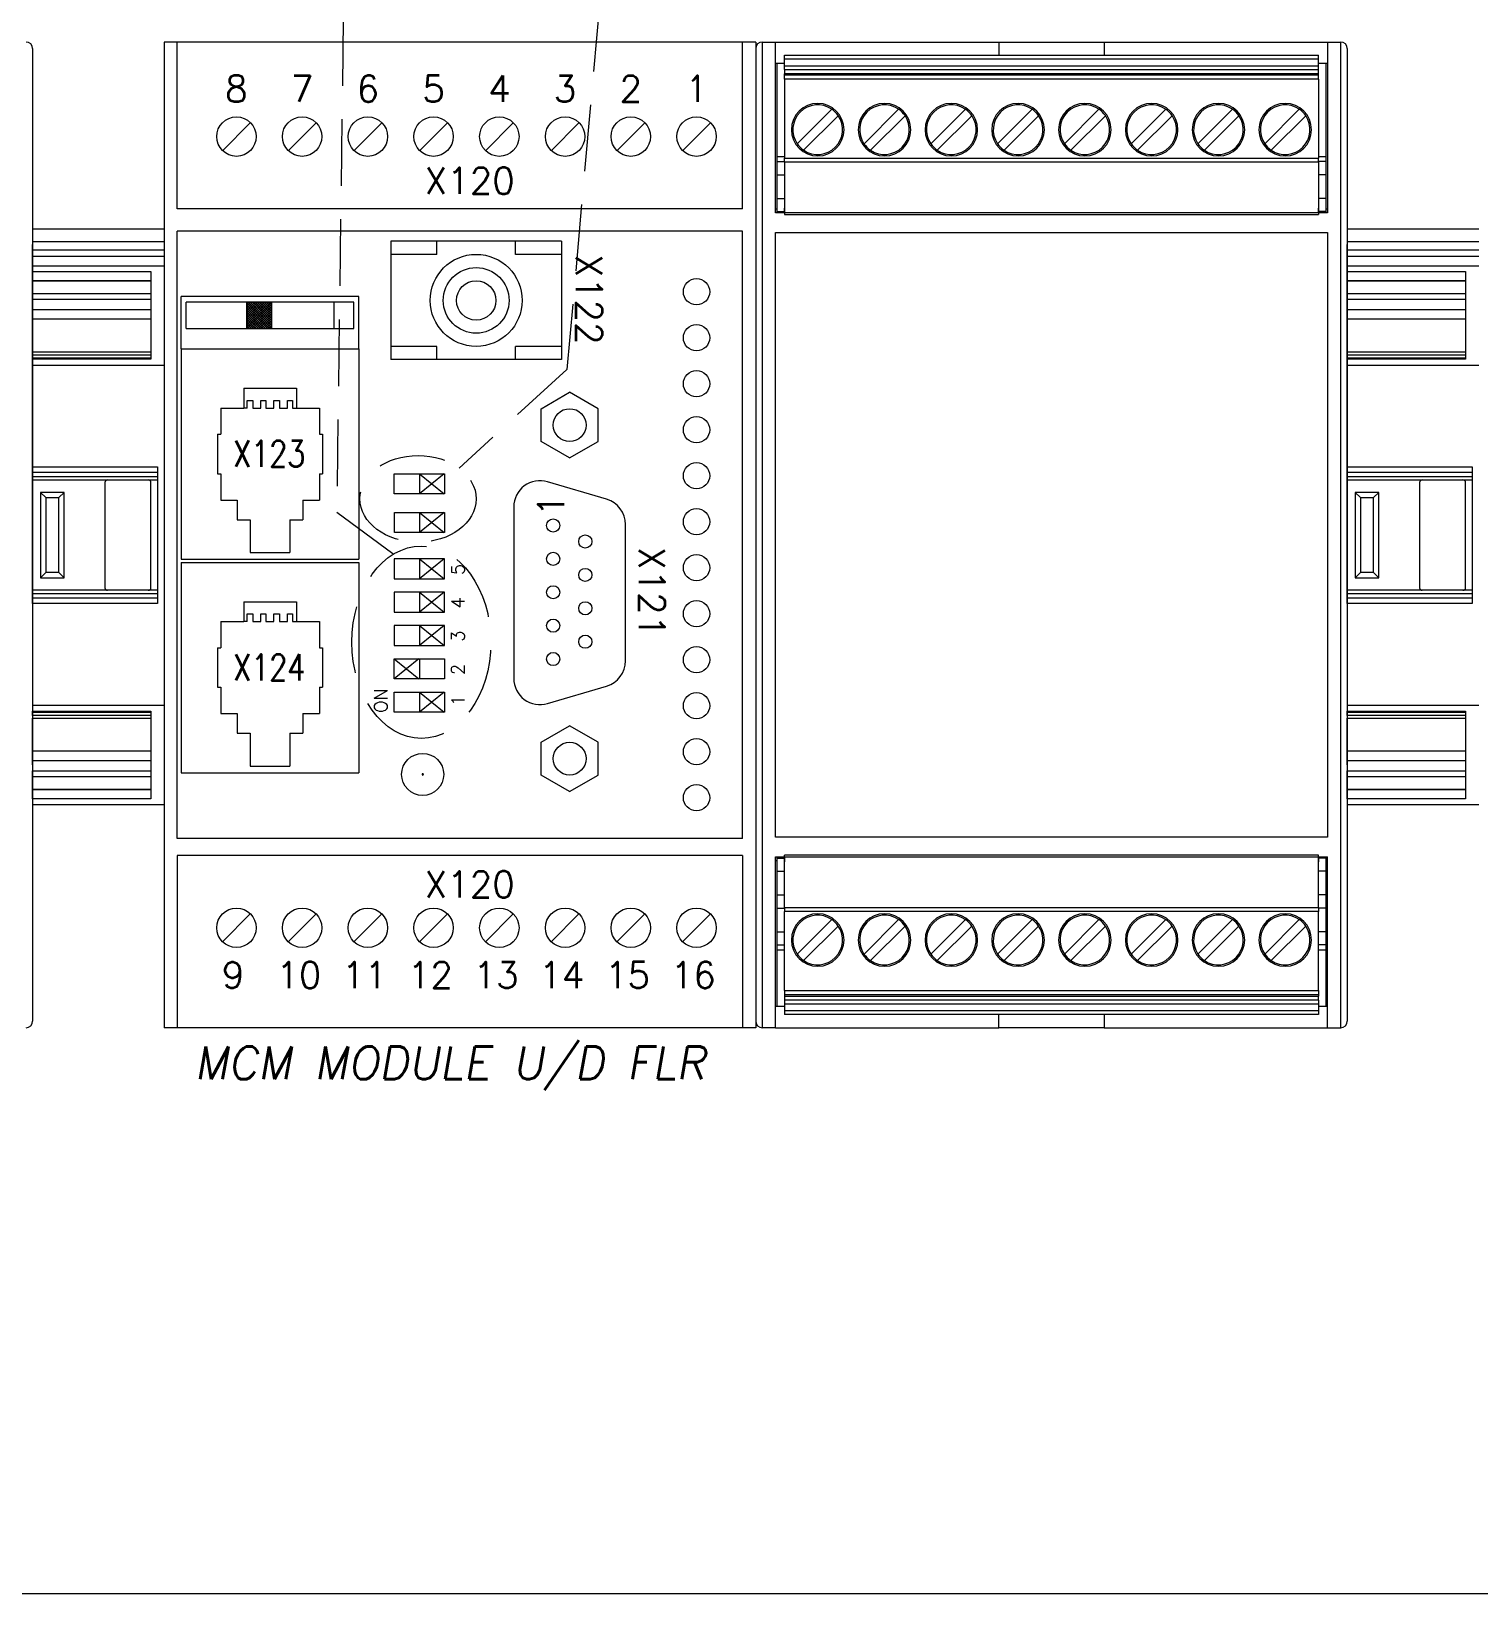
# Model space of a CAD drawing. Extents: x -2993 to 3661, y -4147 to -1441.
# Drawn here: x 2.8 to 112.9, y -3606.2 to -3487.3 of the extents above; entities that cross this region are included whole.
import ezdxf
from ezdxf.enums import TextEntityAlignment as Align

# ---------------------------------------------------------------- set-up
doc = ezdxf.new("R2010")
doc.units = 0
doc.header["$LTSCALE"] = 0.1
doc.header["$MEASUREMENT"] = 0
doc.linetypes.add('DASHED', pattern=[19.05, 12.7, -6.35])
doc.layers.get('0').update_dxf_attribs({"linetype": 'CONTINUOUS'})
doc.layers.add('DIM', color=5, linetype='CONTINUOUS')
doc.styles.get("Standard").update_dxf_attribs({"font": 'simplex.shx'})

msp = doc.modelspace()

# ---------------------------------------------------------------- linework, layer by layer
at = {"linetype": 'DASHED', "lineweight": 13, "ltscale": 4}
for p, q in [((50.07, -3439.76), (43.55, -3513.04)), ((27.04, -3448.27), (26.04, -3523.9)), ((43.55, -3513.04), (35.35, -3520.54))]:
    msp.add_line(p, q, dxfattribs=at)
at = {"lineweight": 13}
for p, q in [((12.91, -3488.12), (12.91, -3563.12)), ((12.91, -3488.12), (12.91, -3563.12)), ((12.91, -3488.12), (12.91, -3563.12)), ((57.91, -3488.12), (12.91, -3488.12)), ((57.91, -3488.12), (12.91, -3488.12)), ((13.91, -3500.82), (13.91, -3488.12)), ((56.91, -3500.82), (56.91, -3488.12)), ((57.91, -3488.12), (57.91, -3563.12)), ((57.91, -3488.12), (57.91, -3563.12)), ((57.91, -3488.12), (57.91, -3563.12)), ((57.91, -3488.12), (57.91, -3563.12)), ((57.91, -3488.12), (57.91, -3563.12)), ((57.91, -3488.12), (57.91, -3563.12)), ((57.91, -3488.62), (57.91, -3562.62)), ((19.47, -3494.26), (17.35, -3496.39)), ((24.47, -3494.26), (22.35, -3496.39)), ((29.47, -3494.26), (27.35, -3496.39)), ((34.47, -3494.26), (32.35, -3496.39)), ((39.47, -3494.26), (37.35, -3496.39)), ((44.47, -3494.26), (42.35, -3496.39)), ((49.47, -3494.26), (47.35, -3496.39)), ((54.47, -3494.26), (52.35, -3496.39)), ((56.91, -3500.82), (13.91, -3500.82)), ((13.91, -3548.72), (13.91, -3502.52)), ((56.91, -3502.52), (13.91, -3502.52)), ((56.91, -3548.72), (56.91, -3502.52)), ((43.15, -3503.28), (30.15, -3503.28)), ((30.15, -3503.28), (30.15, -3512.28)), ((33.65, -3504.28), (33.65, -3503.28)), ((39.65, -3504.28), (39.65, -3503.28)), ((43.15, -3503.28), (43.15, -3512.28)), ((33.65, -3504.28), (30.15, -3504.28)), ((43.15, -3504.28), (39.65, -3504.28)), ((27.72, -3507.48), (14.22, -3507.48)), ((14.22, -3511.47), (14.22, -3507.48)), ((21.07, -3507.91), (19.17, -3509.81)), ((20.9, -3507.91), (19.17, -3509.63)), ((20.72, -3507.91), (19.17, -3509.45)), ((20.54, -3507.91), (19.17, -3509.28)), ((20.37, -3507.91), (19.17, -3509.1)), ((20.19, -3507.91), (19.17, -3508.92)), ((20.01, -3507.91), (19.17, -3508.75)), ((19.84, -3507.91), (19.17, -3508.57)), ((19.66, -3507.91), (19.17, -3508.39)), ((19.48, -3507.91), (19.17, -3508.21)), ((19.31, -3507.91), (19.17, -3508.04)), ((19.17, -3507.96), (21.08, -3509.87)), ((19.17, -3508.14), (20.96, -3509.93)), ((19.17, -3508.32), (20.79, -3509.93)), ((19.17, -3508.49), (20.61, -3509.93)), ((21.08, -3508.08), (19.23, -3509.93)), ((19.29, -3507.91), (21.08, -3509.69)), ((21.08, -3508.25), (19.4, -3509.93)), ((19.47, -3507.91), (21.08, -3509.51)), ((21.08, -3508.43), (19.58, -3509.93)), ((19.65, -3507.91), (21.08, -3509.34)), ((19.82, -3507.91), (21.08, -3509.16)), ((20, -3507.91), (21.08, -3508.98)), ((20.18, -3507.91), (21.08, -3508.81)), ((20.35, -3507.91), (21.08, -3508.63)), ((20.53, -3507.91), (21.08, -3508.45)), ((20.71, -3507.91), (21.08, -3508.28)), ((20.88, -3507.91), (21.08, -3508.1)), ((21.06, -3507.91), (21.08, -3507.92)), ((27.72, -3511.47), (27.72, -3507.48)), ((19.17, -3508.67), (20.43, -3509.93)), ((19.17, -3508.85), (20.26, -3509.93)), ((19.17, -3509.02), (20.08, -3509.93)), ((19.17, -3509.2), (19.9, -3509.93)), ((19.17, -3509.38), (19.73, -3509.93)), ((19.17, -3509.55), (19.55, -3509.93)), ((21.08, -3508.61), (19.76, -3509.93)), ((21.08, -3508.78), (19.93, -3509.93)), ((21.08, -3508.96), (20.11, -3509.93)), ((21.08, -3509.14), (20.29, -3509.93)), ((21.08, -3509.32), (20.46, -3509.93)), ((21.08, -3509.49), (20.64, -3509.93)), ((21.08, -3509.67), (20.82, -3509.93)), ((19.17, -3509.73), (19.37, -3509.93)), ((19.17, -3509.91), (19.2, -3509.93)), ((21.08, -3509.85), (20.99, -3509.93)), ((14.22, -3511.47), (14.22, -3527.47)), ((14.22, -3511.47), (27.72, -3511.47)), ((27.72, -3511.47), (27.72, -3527.47)), ((33.65, -3511.28), (30.15, -3511.28)), ((33.65, -3512.28), (33.65, -3511.28)), ((39.65, -3512.28), (39.65, -3511.28)), ((43.15, -3511.28), (39.65, -3511.28)), ((43.15, -3512.28), (30.15, -3512.28)), ((18.97, -3514.47), (22.97, -3514.47)), ((18.97, -3514.47), (18.97, -3515.97)), ((22.97, -3514.47), (22.97, -3515.97)), ((41.59, -3516.02), (43.76, -3514.77)), ((45.92, -3516.02), (43.76, -3514.77)), ((17.22, -3515.97), (17.22, -3517.97)), ((17.22, -3515.97), (18.97, -3515.97)), ((19.24, -3515.97), (18.97, -3515.97)), ((22.69, -3515.97), (22.97, -3515.97)), ((22.97, -3515.97), (24.72, -3515.97)), ((24.72, -3515.97), (24.72, -3517.97)), ((41.59, -3518.52), (41.59, -3516.02)), ((45.92, -3518.52), (45.92, -3516.02)), ((16.97, -3517.97), (17.22, -3517.97)), ((16.97, -3517.97), (16.97, -3520.97)), ((24.72, -3517.97), (24.97, -3517.97)), ((24.97, -3517.97), (24.97, -3520.97)), ((43.76, -3519.77), (41.59, -3518.52)), ((43.76, -3519.77), (45.92, -3518.52)), ((16.97, -3520.97), (17.22, -3520.97)), ((17.22, -3520.97), (17.22, -3522.97)), ((24.72, -3520.97), (24.97, -3520.97)), ((24.72, -3520.97), (24.72, -3522.97)), ((46.57, -3522.91), (42.07, -3521.58)), ((17.22, -3522.97), (18.47, -3522.97)), ((18.47, -3522.97), (18.47, -3524.47)), ((23.47, -3522.97), (24.72, -3522.97)), ((23.47, -3522.97), (23.47, -3524.47)), ((39.51, -3523.5), (39.51, -3536.54)), ((18.47, -3524.47), (19.47, -3524.47)), ((19.47, -3524.47), (19.47, -3526.97)), ((22.47, -3524.47), (22.47, -3526.97)), ((22.47, -3524.47), (23.47, -3524.47)), ((48.01, -3535.21), (48.01, -3524.83)), ((14.22, -3527.47), (27.72, -3527.47)), ((19.47, -3526.97), (22.47, -3526.97)), ((14.22, -3527.72), (27.72, -3527.72)), ((14.22, -3527.72), (14.22, -3543.72)), ((27.72, -3527.72), (27.72, -3543.72)), ((18.97, -3530.72), (22.97, -3530.72)), ((18.97, -3530.72), (18.97, -3532.22)), ((22.97, -3530.72), (22.97, -3532.22)), ((17.22, -3532.22), (17.22, -3534.22)), ((17.22, -3532.22), (18.97, -3532.22)), ((19.24, -3532.22), (18.97, -3532.22)), ((22.69, -3532.22), (22.97, -3532.22)), ((22.97, -3532.22), (24.72, -3532.22)), ((24.72, -3532.22), (24.72, -3534.22)), ((16.97, -3534.22), (17.22, -3534.22)), ((16.97, -3534.22), (16.97, -3537.22)), ((24.72, -3534.22), (24.97, -3534.22)), ((24.97, -3534.22), (24.97, -3537.22)), ((16.97, -3537.22), (17.22, -3537.22)), ((17.22, -3537.22), (17.22, -3539.22)), ((24.72, -3537.22), (24.72, -3539.22)), ((24.72, -3537.22), (24.97, -3537.22)), ((42.07, -3538.45), (46.57, -3537.13)), ((17.22, -3539.22), (18.47, -3539.22)), ((18.47, -3539.22), (18.47, -3540.72)), ((23.47, -3539.22), (23.47, -3540.72)), ((23.47, -3539.22), (24.72, -3539.22)), ((41.59, -3541.4), (43.76, -3540.15)), ((45.92, -3541.4), (43.76, -3540.15)), ((18.47, -3540.72), (19.47, -3540.72)), ((19.47, -3540.72), (19.47, -3543.22)), ((22.47, -3540.72), (23.47, -3540.72)), ((22.47, -3540.72), (22.47, -3543.22)), ((41.59, -3543.9), (41.59, -3541.4)), ((45.92, -3543.9), (45.92, -3541.4)), ((14.22, -3543.72), (27.72, -3543.72)), ((19.47, -3543.22), (22.47, -3543.22)), ((43.76, -3545.15), (41.59, -3543.9)), ((43.76, -3545.15), (45.92, -3543.9)), ((56.91, -3548.72), (13.91, -3548.72)), ((56.91, -3550.02), (13.91, -3550.02)), ((13.91, -3550.02), (13.91, -3563.12)), ((56.91, -3550.02), (56.91, -3563.12)), ((19.47, -3554.46), (17.35, -3556.59)), ((24.47, -3554.46), (22.35, -3556.59)), ((29.47, -3554.46), (27.35, -3556.59)), ((34.47, -3554.46), (32.35, -3556.59)), ((39.47, -3554.46), (37.35, -3556.59)), ((44.47, -3554.46), (42.35, -3556.59)), ((49.47, -3554.46), (47.35, -3556.59)), ((54.47, -3554.46), (52.35, -3556.59)), ((57.91, -3563.12), (12.91, -3563.12)), ((57.91, -3563.12), (56.91, -3563.12))]:
    msp.add_line(p, q, dxfattribs=at)
at = {"color": 7, "linetype": 'Continuous', "lineweight": 13}
for p, q in [((58.41, -3488.12), (58.41, -3563.12)), ((58.41, -3488.12), (59.41, -3488.12)), ((59.41, -3488.12), (76.41, -3488.12)), ((59.41, -3501.12), (59.41, -3488.12)), ((76.41, -3488.12), (76.41, -3489.12)), ((76.41, -3488.12), (84.41, -3488.12)), ((84.41, -3488.12), (84.41, -3489.12)), ((84.41, -3488.12), (101.41, -3488.12)), ((101.41, -3488.12), (101.41, -3501.12)), ((101.41, -3488.12), (102.41, -3488.12)), ((102.41, -3563.12), (102.41, -3488.12)), ((2.91, -3488.62), (2.91, -3562.62)), ((57.91, -3488.62), (57.91, -3562.62)), ((57.91, -3488.62), (57.91, -3562.62)), ((57.91, -3488.62), (57.91, -3515.12)), ((60.09, -3489.13), (60.09, -3489.12)), ((60.09, -3489.12), (100.73, -3489.12)), ((60.09, -3489.15), (60.09, -3489.13)), ((60.09, -3489.18), (60.09, -3489.15)), ((60.09, -3489.21), (60.09, -3489.18)), ((60.09, -3489.26), (60.09, -3489.21)), ((60.09, -3489.31), (60.09, -3489.26)), ((60.09, -3489.37), (60.09, -3489.31)), ((60.09, -3489.42), (60.09, -3489.37)), ((100.73, -3489.42), (60.09, -3489.42)), ((60.09, -3489.92), (60.09, -3489.42)), ((100.73, -3489.13), (100.73, -3489.12)), ((100.73, -3489.15), (100.73, -3489.13)), ((100.73, -3489.18), (100.73, -3489.15)), ((100.73, -3489.21), (100.73, -3489.18)), ((100.73, -3489.26), (100.73, -3489.21)), ((100.73, -3489.31), (100.73, -3489.26)), ((100.73, -3489.37), (100.73, -3489.31)), ((100.73, -3489.42), (100.73, -3489.37)), ((100.73, -3489.92), (100.73, -3489.42)), ((102.91, -3488.62), (102.91, -3562.62)), ((59.41, -3489.72), (60.09, -3489.72)), ((59.51, -3489.72), (59.51, -3500.82)), ((60.09, -3489.93), (60.09, -3489.92)), ((60.09, -3489.92), (100.73, -3489.92)), ((60.09, -3489.94), (60.09, -3489.93)), ((60.09, -3489.97), (60.09, -3489.94)), ((60.09, -3490.01), (60.09, -3489.97)), ((60.09, -3490.05), (60.09, -3490.01)), ((60.09, -3490.1), (60.09, -3490.05)), ((60.09, -3490.16), (60.09, -3490.1)), ((60.09, -3490.22), (60.09, -3490.16)), ((60.09, -3490.22), (100.73, -3490.22)), ((60.09, -3490.22), (60.09, -3490.53)), ((60.09, -3490.58), (60.09, -3490.53)), ((100.73, -3490.53), (60.09, -3490.53)), ((60.09, -3490.62), (60.09, -3490.58)), ((60.09, -3490.64), (60.09, -3490.62)), ((60.09, -3490.65), (60.09, -3490.64)), ((100.73, -3490.64), (60.09, -3490.64)), ((60.09, -3490.67), (60.09, -3490.65)), ((60.09, -3490.7), (60.09, -3490.67)), ((60.09, -3490.73), (60.09, -3490.7)), ((100.73, -3489.72), (101.41, -3489.72)), ((100.73, -3489.93), (100.73, -3489.92)), ((100.73, -3489.94), (100.73, -3489.93)), ((100.73, -3489.97), (100.73, -3489.94)), ((100.73, -3490.01), (100.73, -3489.97)), ((100.73, -3490.05), (100.73, -3490.01)), ((100.73, -3490.1), (100.73, -3490.05)), ((100.73, -3490.16), (100.73, -3490.1)), ((100.73, -3490.22), (100.73, -3490.16)), ((100.73, -3490.53), (100.73, -3490.22)), ((100.73, -3490.58), (100.73, -3490.53)), ((100.73, -3490.62), (100.73, -3490.58)), ((100.73, -3490.64), (100.73, -3490.62)), ((100.73, -3490.65), (100.73, -3490.64)), ((100.73, -3490.67), (100.73, -3490.65)), ((100.73, -3490.7), (100.73, -3490.67)), ((100.73, -3490.73), (100.73, -3490.7)), ((101.31, -3500.82), (101.31, -3489.72)), ((60.09, -3490.78), (60.09, -3490.73)), ((60.09, -3490.83), (60.09, -3490.78)), ((60.09, -3490.89), (60.09, -3490.83)), ((60.09, -3490.94), (60.09, -3490.89)), ((100.73, -3490.94), (60.09, -3490.94)), ((60.09, -3490.94), (60.09, -3496.96)), ((100.73, -3490.78), (100.73, -3490.73)), ((100.73, -3490.83), (100.73, -3490.78)), ((100.73, -3490.89), (100.73, -3490.83)), ((100.73, -3490.94), (100.73, -3490.89)), ((100.73, -3490.94), (100.73, -3496.96)), ((61.07, -3495.86), (63.7, -3493.23)), ((64.19, -3493.73), (61.56, -3496.36)), ((66.15, -3495.86), (68.78, -3493.23)), ((69.27, -3493.73), (66.64, -3496.36)), ((71.23, -3495.86), (73.86, -3493.23)), ((74.35, -3493.73), (71.72, -3496.36)), ((76.31, -3495.86), (78.94, -3493.23)), ((79.43, -3493.73), (76.8, -3496.36)), ((81.39, -3495.86), (84.02, -3493.23)), ((84.51, -3493.73), (81.88, -3496.36)), ((86.47, -3495.86), (89.1, -3493.23)), ((89.59, -3493.73), (86.96, -3496.36)), ((91.55, -3495.86), (94.18, -3493.23)), ((94.67, -3493.73), (92.04, -3496.36)), ((96.63, -3495.86), (99.26, -3493.23)), ((99.75, -3493.73), (97.12, -3496.36)), ((59.51, -3496.82), (60.09, -3496.82)), ((59.51, -3497.22), (60.09, -3497.22)), ((60.09, -3497.02), (60.09, -3496.96)), ((60.09, -3496.96), (100.73, -3496.96)), ((60.09, -3497.08), (60.09, -3497.02)), ((60.09, -3497.13), (60.09, -3497.08)), ((60.09, -3497.18), (60.09, -3497.13)), ((60.09, -3497.21), (60.09, -3497.18)), ((60.09, -3497.24), (60.09, -3497.21)), ((60.09, -3497.26), (60.09, -3497.24)), ((60.09, -3497.26), (60.09, -3497.26)), ((100.73, -3497.26), (60.09, -3497.26)), ((60.09, -3497.26), (60.09, -3501.24)), ((100.73, -3496.82), (101.31, -3496.82)), ((100.73, -3497.26), (100.73, -3496.96)), ((101.31, -3497.22), (100.73, -3497.22)), ((100.73, -3497.26), (100.73, -3501.24)), ((59.51, -3498.22), (60.09, -3498.22)), ((101.31, -3498.22), (100.73, -3498.22)), ((59.51, -3500.02), (60.09, -3500.02)), ((101.31, -3500.02), (100.73, -3500.02)), ((59.41, -3500.82), (59.51, -3500.82)), ((101.41, -3501.12), (59.41, -3501.12)), ((59.51, -3500.82), (59.51, -3501.12)), ((59.51, -3501.02), (60.09, -3501.02)), ((60.09, -3501.12), (60.09, -3500.75)), ((60.09, -3501.24), (100.73, -3501.24)), ((100.73, -3501.12), (100.73, -3500.75)), ((101.31, -3501.02), (100.73, -3501.02)), ((101.31, -3500.82), (101.41, -3500.82)), ((101.31, -3501.12), (101.31, -3500.82)), ((2.91, -3502.34), (12.91, -3502.34)), ((2.91, -3502.34), (2.91, -3503.32)), ((102.91, -3502.34), (112.91, -3502.34)), ((102.91, -3502.34), (102.91, -3503.32)), ((2.91, -3502.99), (2.91, -3504.19)), ((12.91, -3503.32), (2.91, -3503.32)), ((2.91, -3503.32), (2.91, -3503.94)), ((2.91, -3505.52), (2.91, -3503.52)), ((59.41, -3548.62), (59.41, -3502.62)), ((59.41, -3502.62), (101.41, -3502.62)), ((101.41, -3502.62), (101.41, -3548.62)), ((102.91, -3502.99), (102.91, -3504.19)), ((112.91, -3503.32), (102.91, -3503.32)), ((102.91, -3503.32), (102.91, -3503.94)), ((102.91, -3505.52), (102.91, -3503.52)), ((2.91, -3503.94), (12.91, -3503.94)), ((2.91, -3504.44), (2.91, -3503.94)), ((2.91, -3504.19), (2.91, -3515.29)), ((12.91, -3504.44), (2.91, -3504.44)), ((2.91, -3504.44), (2.91, -3505.14)), ((102.91, -3503.94), (112.91, -3503.94)), ((102.91, -3504.44), (102.91, -3503.94)), ((102.91, -3504.19), (102.91, -3515.29)), ((112.91, -3504.44), (102.91, -3504.44)), ((102.91, -3504.44), (102.91, -3505.14)), ((2.91, -3505.14), (12.91, -3505.14)), ((2.91, -3505.14), (2.91, -3505.58)), ((2.91, -3527.02), (2.91, -3505.52)), ((2.91, -3505.58), (11.91, -3505.58)), ((2.91, -3506.27), (2.91, -3505.58)), ((11.91, -3505.58), (11.91, -3512.26)), ((102.91, -3505.14), (112.91, -3505.14)), ((102.91, -3505.14), (102.91, -3505.58)), ((102.91, -3527.02), (102.91, -3505.52)), ((102.91, -3505.58), (111.91, -3505.58)), ((102.91, -3506.27), (102.91, -3505.58)), ((111.91, -3505.58), (111.91, -3512.26)), ((2.91, -3506.27), (11.91, -3506.27)), ((2.91, -3506.32), (2.91, -3506.27)), ((11.91, -3506.32), (2.91, -3506.32)), ((2.91, -3507.27), (2.91, -3506.32)), ((11.91, -3507.27), (2.91, -3507.27)), ((2.91, -3507.71), (2.91, -3507.27)), ((102.91, -3506.27), (111.91, -3506.27)), ((102.91, -3506.32), (102.91, -3506.27)), ((111.91, -3506.32), (102.91, -3506.32)), ((102.91, -3507.27), (102.91, -3506.32)), ((111.91, -3507.27), (102.91, -3507.27)), ((102.91, -3507.71), (102.91, -3507.27)), ((11.91, -3507.71), (2.91, -3507.71)), ((2.91, -3507.71), (2.91, -3508.48)), ((2.91, -3508.48), (11.91, -3508.48)), ((2.91, -3509.19), (2.91, -3508.48)), ((111.91, -3507.71), (102.91, -3507.71)), ((102.91, -3507.71), (102.91, -3508.48)), ((102.91, -3508.48), (111.91, -3508.48)), ((102.91, -3509.19), (102.91, -3508.48)), ((2.91, -3509.19), (11.91, -3509.19)), ((2.91, -3511.73), (2.91, -3509.19)), ((102.91, -3509.19), (111.91, -3509.19)), ((102.91, -3511.73), (102.91, -3509.19)), ((11.91, -3511.73), (2.91, -3511.73)), ((2.91, -3511.73), (2.91, -3511.93)), ((2.91, -3511.93), (11.91, -3511.93)), ((2.91, -3512.17), (2.91, -3511.93)), ((111.91, -3511.73), (102.91, -3511.73)), ((102.91, -3511.73), (102.91, -3511.93)), ((102.91, -3511.93), (111.91, -3511.93)), ((102.91, -3512.17), (102.91, -3511.93)), ((11.91, -3512.17), (2.91, -3512.17)), ((2.91, -3512.26), (2.91, -3512.17)), ((11.91, -3512.26), (2.91, -3512.26)), ((2.91, -3512.26), (2.91, -3512.7)), ((2.91, -3512.7), (12.91, -3512.7)), ((2.91, -3512.7), (2.91, -3520.44)), ((111.91, -3512.17), (102.91, -3512.17)), ((102.91, -3512.26), (102.91, -3512.17)), ((111.91, -3512.26), (102.91, -3512.26)), ((102.91, -3512.26), (102.91, -3512.7)), ((102.91, -3512.7), (112.91, -3512.7)), ((102.91, -3512.7), (102.91, -3520.44)), ((2.91, -3515.29), (2.91, -3516.79)), ((102.91, -3515.29), (102.91, -3516.79)), ((2.91, -3516.79), (2.91, -3518.29)), ((102.91, -3516.79), (102.91, -3518.29)), ((2.91, -3518.29), (2.91, -3519.19)), ((2.91, -3519.19), (2.91, -3520.11)), ((102.91, -3518.29), (102.91, -3519.19)), ((102.91, -3519.19), (102.91, -3520.11)), ((2.91, -3520.11), (2.91, -3520.66)), ((102.91, -3520.11), (102.91, -3520.66)), ((2.91, -3520.44), (12.41, -3520.44)), ((2.91, -3520.84), (2.91, -3520.44)), ((2.91, -3520.66), (2.91, -3520.67)), ((2.91, -3520.67), (2.91, -3522.19)), ((2.91, -3520.84), (12.41, -3520.84)), ((2.91, -3521.21), (2.91, -3520.84)), ((12.41, -3521.21), (2.91, -3521.21)), ((2.91, -3521.44), (2.91, -3521.21)), ((2.91, -3521.44), (12.41, -3521.44)), ((2.91, -3529.84), (2.91, -3521.44)), ((12.41, -3520.44), (12.41, -3530.84)), ((12.41, -3520.44), (12.41, -3530.84)), ((102.91, -3520.44), (112.41, -3520.44)), ((102.91, -3520.84), (102.91, -3520.44)), ((102.91, -3520.66), (102.91, -3520.67)), ((102.91, -3520.67), (102.91, -3522.19)), ((102.91, -3520.84), (112.41, -3520.84)), ((102.91, -3521.21), (102.91, -3520.84)), ((112.41, -3521.21), (102.91, -3521.21)), ((102.91, -3521.44), (102.91, -3521.21)), ((102.91, -3521.44), (112.41, -3521.44)), ((102.91, -3529.84), (102.91, -3521.44)), ((112.41, -3520.44), (112.41, -3530.84)), ((112.41, -3520.44), (112.41, -3530.84)), ((2.91, -3522.19), (2.91, -3522.79)), ((2.91, -3522.79), (2.91, -3523.99)), ((3.51, -3522.39), (3.91, -3522.79)), ((3.51, -3522.39), (3.51, -3528.89)), ((5.31, -3522.39), (3.51, -3522.39)), ((3.91, -3522.79), (3.91, -3528.49)), ((3.91, -3522.79), (4.91, -3522.79)), ((4.91, -3522.79), (5.31, -3522.39)), ((4.91, -3528.49), (4.91, -3522.79)), ((5.31, -3528.89), (5.31, -3522.39)), ((8.41, -3521.64), (8.41, -3529.64)), ((11.91, -3529.64), (11.91, -3521.64)), ((102.91, -3522.19), (102.91, -3522.79)), ((102.91, -3522.79), (102.91, -3523.99)), ((103.51, -3522.39), (103.91, -3522.79)), ((103.51, -3522.39), (103.51, -3528.89)), ((105.31, -3522.39), (103.51, -3522.39)), ((103.91, -3522.79), (103.91, -3528.49)), ((103.91, -3522.79), (104.91, -3522.79)), ((104.91, -3522.79), (105.31, -3522.39)), ((104.91, -3528.49), (104.91, -3522.79)), ((105.31, -3528.89), (105.31, -3522.39)), ((108.41, -3521.64), (108.41, -3529.64)), ((111.91, -3529.64), (111.91, -3521.64)), ((2.91, -3524.14), (2.91, -3523.99)), ((102.91, -3524.14), (102.91, -3523.99)), ((2.91, -3524.14), (2.91, -3526.44)), ((102.91, -3524.14), (102.91, -3526.44)), ((2.91, -3526.67), (2.91, -3526.44)), ((2.91, -3526.67), (2.91, -3527.59)), ((102.91, -3526.67), (102.91, -3526.44)), ((102.91, -3526.67), (102.91, -3527.59)), ((2.91, -3527.59), (2.91, -3528.49)), ((2.91, -3528.49), (2.91, -3529.99)), ((3.91, -3528.49), (3.51, -3528.89)), ((4.91, -3528.49), (3.91, -3528.49)), ((5.31, -3528.89), (4.91, -3528.49)), ((102.91, -3527.59), (102.91, -3528.49)), ((102.91, -3528.49), (102.91, -3529.99)), ((103.91, -3528.49), (103.51, -3528.89)), ((104.91, -3528.49), (103.91, -3528.49)), ((105.31, -3528.89), (104.91, -3528.49)), ((12.41, -3529.84), (2.91, -3529.84)), ((2.91, -3530.08), (2.91, -3529.84)), ((3.51, -3528.89), (5.31, -3528.89)), ((112.41, -3529.84), (102.91, -3529.84)), ((102.91, -3530.08), (102.91, -3529.84)), ((103.51, -3528.89), (105.31, -3528.89)), ((2.91, -3530.08), (12.41, -3530.08)), ((2.91, -3530.44), (2.91, -3530.08)), ((12.41, -3530.44), (2.91, -3530.44)), ((2.91, -3530.84), (2.91, -3530.44)), ((12.41, -3530.84), (2.91, -3530.84)), ((2.91, -3530.84), (2.91, -3538.59)), ((102.91, -3530.08), (112.41, -3530.08)), ((102.91, -3530.44), (102.91, -3530.08)), ((112.41, -3530.44), (102.91, -3530.44)), ((102.91, -3530.84), (102.91, -3530.44)), ((112.41, -3530.84), (102.91, -3530.84)), ((102.91, -3530.84), (102.91, -3538.59)), ((57.91, -3536.12), (57.91, -3552.81)), ((2.91, -3538.59), (12.91, -3538.59)), ((2.91, -3538.59), (2.91, -3539.03)), ((2.91, -3539.03), (11.91, -3539.03)), ((2.91, -3539.12), (2.91, -3539.03)), ((2.91, -3539.12), (11.91, -3539.12)), ((2.91, -3539.36), (2.91, -3539.12)), ((11.91, -3539.36), (2.91, -3539.36)), ((2.91, -3539.36), (2.91, -3539.56)), ((11.91, -3539.03), (11.91, -3545.71)), ((102.91, -3538.59), (112.91, -3538.59)), ((102.91, -3538.59), (102.91, -3539.03)), ((102.91, -3539.03), (111.91, -3539.03)), ((102.91, -3539.12), (102.91, -3539.03)), ((102.91, -3539.12), (111.91, -3539.12)), ((102.91, -3539.36), (102.91, -3539.12)), ((111.91, -3539.36), (102.91, -3539.36)), ((102.91, -3539.36), (102.91, -3539.56)), ((111.91, -3539.03), (111.91, -3545.71)), ((2.91, -3539.56), (11.91, -3539.56)), ((2.91, -3542.09), (2.91, -3539.56)), ((102.91, -3539.56), (111.91, -3539.56)), ((102.91, -3542.09), (102.91, -3539.56)), ((11.91, -3542.09), (2.91, -3542.09)), ((2.91, -3543.11), (2.91, -3542.09)), ((2.91, -3542.81), (2.91, -3542.09)), ((11.91, -3542.81), (2.91, -3542.81)), ((2.91, -3542.81), (2.91, -3543.58)), ((111.91, -3542.09), (102.91, -3542.09)), ((102.91, -3543.11), (102.91, -3542.09)), ((102.91, -3542.81), (102.91, -3542.09)), ((111.91, -3542.81), (102.91, -3542.81)), ((102.91, -3542.81), (102.91, -3543.58)), ((2.91, -3543.58), (11.91, -3543.58)), ((2.91, -3544.01), (2.91, -3543.58)), ((2.91, -3544.01), (11.91, -3544.01)), ((2.91, -3544.97), (2.91, -3544.01)), ((102.91, -3543.58), (111.91, -3543.58)), ((102.91, -3544.01), (102.91, -3543.58)), ((102.91, -3544.01), (111.91, -3544.01)), ((102.91, -3544.97), (102.91, -3544.01)), ((2.91, -3544.97), (11.91, -3544.97)), ((2.91, -3545.01), (2.91, -3544.97)), ((11.91, -3545.01), (2.91, -3545.01)), ((2.91, -3545.71), (2.91, -3545.01)), ((102.91, -3544.97), (111.91, -3544.97)), ((102.91, -3545.01), (102.91, -3544.97)), ((111.91, -3545.01), (102.91, -3545.01)), ((102.91, -3545.71), (102.91, -3545.01)), ((11.91, -3545.71), (2.91, -3545.71)), ((2.91, -3545.71), (2.91, -3546.14)), ((2.91, -3546.14), (12.91, -3546.14)), ((111.91, -3545.71), (102.91, -3545.71)), ((102.91, -3545.71), (102.91, -3546.14)), ((102.91, -3546.14), (112.91, -3546.14)), ((101.41, -3548.62), (59.41, -3548.62)), ((59.41, -3550.12), (101.41, -3550.12)), ((59.41, -3563.12), (59.41, -3550.12)), ((59.51, -3550.12), (59.51, -3550.42)), ((100.73, -3550), (60.09, -3550)), ((60.09, -3553.98), (60.09, -3550)), ((60.09, -3550.12), (60.09, -3550.5)), ((100.73, -3553.98), (100.73, -3550)), ((100.73, -3550.12), (100.73, -3550.5)), ((101.31, -3550.42), (101.31, -3550.12)), ((101.41, -3563.12), (101.41, -3550.12)), ((59.51, -3550.42), (59.41, -3550.42)), ((59.51, -3550.22), (60.09, -3550.22)), ((59.51, -3550.42), (59.51, -3561.52)), ((59.51, -3551.22), (60.09, -3551.22)), ((101.31, -3550.22), (100.73, -3550.22)), ((101.31, -3551.22), (100.73, -3551.22)), ((101.41, -3550.42), (101.31, -3550.42)), ((101.31, -3561.52), (101.31, -3550.42)), ((59.51, -3553.02), (60.09, -3553.02)), ((101.31, -3553.02), (100.73, -3553.02)), ((59.51, -3554.02), (60.09, -3554.02)), ((60.09, -3553.98), (100.73, -3553.98)), ((60.09, -3553.98), (60.09, -3554.28)), ((100.73, -3554.28), (60.09, -3554.28)), ((60.09, -3560.3), (60.09, -3554.28)), ((61.07, -3557.52), (63.7, -3554.89)), ((66.15, -3557.52), (68.78, -3554.89)), ((71.23, -3557.52), (73.86, -3554.89)), ((76.31, -3557.52), (78.94, -3554.89)), ((81.39, -3557.52), (84.02, -3554.89)), ((86.47, -3557.52), (89.1, -3554.89)), ((91.55, -3557.52), (94.18, -3554.89)), ((96.63, -3557.52), (99.26, -3554.89)), ((100.73, -3553.98), (100.73, -3553.99)), ((100.73, -3553.99), (100.73, -3554.01)), ((100.73, -3554.01), (100.73, -3554.04)), ((101.31, -3554.02), (100.73, -3554.02)), ((100.73, -3554.04), (100.73, -3554.07)), ((100.73, -3554.07), (100.73, -3554.12)), ((100.73, -3554.12), (100.73, -3554.17)), ((100.73, -3554.17), (100.73, -3554.23)), ((100.73, -3554.23), (100.73, -3554.28)), ((100.73, -3560.3), (100.73, -3554.28)), ((59.51, -3555.82), (60.09, -3555.82)), ((64.19, -3555.39), (61.56, -3558.02)), ((69.27, -3555.39), (66.64, -3558.02)), ((74.35, -3555.39), (71.72, -3558.02)), ((79.43, -3555.39), (76.8, -3558.02)), ((84.51, -3555.39), (81.88, -3558.02)), ((89.59, -3555.39), (86.96, -3558.02)), ((94.67, -3555.39), (92.04, -3558.02)), ((99.75, -3555.39), (97.12, -3558.02)), ((101.31, -3555.82), (100.73, -3555.82)), ((59.51, -3556.82), (60.09, -3556.82)), ((60.09, -3557.22), (59.51, -3557.22)), ((101.31, -3556.82), (100.73, -3556.82)), ((101.31, -3557.22), (100.73, -3557.22)), ((57.91, -3557.48), (57.91, -3562.62)), ((60.09, -3560.3), (60.09, -3560.36)), ((60.09, -3560.3), (100.73, -3560.3)), ((60.09, -3560.36), (60.09, -3560.42)), ((60.09, -3560.42), (60.09, -3560.47)), ((60.09, -3560.47), (60.09, -3560.52)), ((60.09, -3560.52), (60.09, -3560.55)), ((60.09, -3560.55), (60.09, -3560.58)), ((60.09, -3560.58), (60.09, -3560.6)), ((60.09, -3560.6), (60.09, -3560.6)), ((60.09, -3560.6), (60.09, -3560.62)), ((60.09, -3560.6), (100.73, -3560.6)), ((60.09, -3560.62), (60.09, -3560.67)), ((60.09, -3560.67), (60.09, -3560.72)), ((60.09, -3560.72), (100.73, -3560.72)), ((60.09, -3560.72), (60.09, -3561.03)), ((100.73, -3560.3), (100.73, -3560.36)), ((100.73, -3560.36), (100.73, -3560.42)), ((100.73, -3560.42), (100.73, -3560.47)), ((100.73, -3560.47), (100.73, -3560.52)), ((100.73, -3560.52), (100.73, -3560.55)), ((100.73, -3560.55), (100.73, -3560.58)), ((100.73, -3560.58), (100.73, -3560.6)), ((100.73, -3560.6), (100.73, -3560.6)), ((100.73, -3560.6), (100.73, -3560.62)), ((100.73, -3560.62), (100.73, -3560.67)), ((100.73, -3560.67), (100.73, -3560.72)), ((100.73, -3561.03), (100.73, -3560.72)), ((60.09, -3561.52), (59.41, -3561.52)), ((60.09, -3561.03), (60.09, -3561.09)), ((100.73, -3561.03), (60.09, -3561.03)), ((60.09, -3561.09), (60.09, -3561.14)), ((60.09, -3561.14), (60.09, -3561.2)), ((60.09, -3561.2), (60.09, -3561.24)), ((60.09, -3561.24), (60.09, -3561.28)), ((60.09, -3561.28), (60.09, -3561.31)), ((60.09, -3561.31), (60.09, -3561.32)), ((60.09, -3561.32), (60.09, -3561.33)), ((100.73, -3561.33), (60.09, -3561.33)), ((60.09, -3561.33), (60.09, -3561.82)), ((60.09, -3561.82), (60.09, -3561.88)), ((60.09, -3561.82), (100.73, -3561.82)), ((60.09, -3561.88), (60.09, -3561.94)), ((60.09, -3561.94), (60.09, -3561.99)), ((60.09, -3561.99), (60.09, -3562.04)), ((60.09, -3562.04), (60.09, -3562.07)), ((100.73, -3561.03), (100.73, -3561.09)), ((100.73, -3561.09), (100.73, -3561.14)), ((100.73, -3561.14), (100.73, -3561.2)), ((100.73, -3561.2), (100.73, -3561.24)), ((100.73, -3561.24), (100.73, -3561.28)), ((100.73, -3561.28), (100.73, -3561.31)), ((100.73, -3561.31), (100.73, -3561.32)), ((100.73, -3561.32), (100.73, -3561.33)), ((100.73, -3561.33), (100.73, -3561.82)), ((101.41, -3561.52), (100.73, -3561.52)), ((100.73, -3561.82), (100.73, -3561.88)), ((100.73, -3561.88), (100.73, -3561.94)), ((100.73, -3561.94), (100.73, -3561.99)), ((100.73, -3561.99), (100.73, -3562.04)), ((100.73, -3562.04), (100.73, -3562.07)), ((59.41, -3563.12), (58.41, -3563.12)), ((59.41, -3563.12), (76.41, -3563.12)), ((60.09, -3562.07), (60.09, -3562.1)), ((60.09, -3562.1), (60.09, -3562.12)), ((60.09, -3562.12), (60.09, -3562.12)), ((100.73, -3562.12), (60.09, -3562.12)), ((76.41, -3563.12), (76.41, -3562.12)), ((84.41, -3563.12), (76.41, -3563.12)), ((84.41, -3562.12), (84.41, -3563.12)), ((84.41, -3563.12), (101.41, -3563.12)), ((100.73, -3562.07), (100.73, -3562.1)), ((100.73, -3562.1), (100.73, -3562.12)), ((100.73, -3562.12), (100.73, -3562.12)), ((101.41, -3563.12), (102.41, -3563.12))]:
    msp.add_line(p, q, dxfattribs=at)
at = {"linetype": 'Continuous', "lineweight": 13}
for p, q in [((27.34, -3507.91), (14.59, -3507.91)), ((14.59, -3509.93), (14.59, -3507.91)), ((19.17, -3507.91), (19.17, -3509.93)), ((21.08, -3507.91), (21.08, -3509.93)), ((25.84, -3509.93), (25.84, -3507.91)), ((27.34, -3509.93), (27.34, -3507.91)), ((14.59, -3509.93), (27.34, -3509.93)), ((19.24, -3515.39), (19.65, -3515.39)), ((19.24, -3515.97), (19.24, -3515.39)), ((19.65, -3515.39), (19.65, -3515.97)), ((20.26, -3515.39), (20.66, -3515.39)), ((20.26, -3515.97), (20.26, -3515.39)), ((20.66, -3515.39), (20.66, -3515.97)), ((21.27, -3515.97), (21.27, -3515.39)), ((21.27, -3515.39), (21.68, -3515.39)), ((21.68, -3515.39), (21.68, -3515.97)), ((22.29, -3515.39), (22.69, -3515.39)), ((22.29, -3515.97), (22.29, -3515.39)), ((22.69, -3515.39), (22.69, -3515.97)), ((19.65, -3515.97), (20.26, -3515.97)), ((20.66, -3515.97), (21.27, -3515.97)), ((21.68, -3515.97), (22.29, -3515.97)), ((30.42, -3520.99), (34.23, -3520.99)), ((30.42, -3522.51), (30.42, -3520.99)), ((32.33, -3520.99), (32.33, -3522.51)), ((34.23, -3520.99), (34.23, -3522.51)), ((34.23, -3522.51), (30.42, -3522.51)), ((30.43, -3525.43), (30.43, -3523.91)), ((30.43, -3523.91), (34.24, -3523.91)), ((32.33, -3523.91), (32.33, -3525.43)), ((34.24, -3523.91), (34.24, -3525.43)), ((34.24, -3525.43), (30.43, -3525.43)), ((34.23, -3527.44), (30.42, -3527.44)), ((30.42, -3527.44), (30.42, -3528.96)), ((32.33, -3527.44), (32.33, -3528.96)), ((34.23, -3528.96), (34.23, -3527.44)), ((30.42, -3528.96), (34.23, -3528.96)), ((34.23, -3529.98), (30.42, -3529.98)), ((30.42, -3529.98), (30.42, -3531.5)), ((32.33, -3529.98), (32.33, -3531.5)), ((34.23, -3531.5), (34.23, -3529.98)), ((19.24, -3532.22), (19.24, -3531.64)), ((19.24, -3531.64), (19.65, -3531.64)), ((19.65, -3531.64), (19.65, -3532.22)), ((19.65, -3532.22), (20.26, -3532.22)), ((20.26, -3531.64), (20.66, -3531.64)), ((20.26, -3532.22), (20.26, -3531.64)), ((20.66, -3531.64), (20.66, -3532.22)), ((20.66, -3532.22), (21.27, -3532.22)), ((21.27, -3532.22), (21.27, -3531.64)), ((21.27, -3531.64), (21.68, -3531.64)), ((21.68, -3531.64), (21.68, -3532.22)), ((21.68, -3532.22), (22.29, -3532.22)), ((22.29, -3532.22), (22.29, -3531.64)), ((22.29, -3531.64), (22.69, -3531.64)), ((22.69, -3531.64), (22.69, -3532.22)), ((30.42, -3531.5), (34.23, -3531.5)), ((34.23, -3532.52), (30.42, -3532.52)), ((30.42, -3532.52), (30.42, -3534.04)), ((32.33, -3532.52), (32.33, -3534.04)), ((34.23, -3534.04), (34.23, -3532.52)), ((30.42, -3534.04), (34.23, -3534.04)), ((30.42, -3535.06), (34.23, -3535.06)), ((30.42, -3536.58), (30.42, -3535.06)), ((32.33, -3535.06), (32.33, -3536.58)), ((34.23, -3535.06), (34.23, -3536.58)), ((34.23, -3536.58), (30.42, -3536.58)), ((30.42, -3537.6), (34.23, -3537.6)), ((30.42, -3539.12), (30.42, -3537.6)), ((32.33, -3537.6), (32.33, -3539.12)), ((34.23, -3537.6), (34.23, -3539.12)), ((34.23, -3539.12), (30.42, -3539.12))]:
    msp.add_line(p, q, dxfattribs=at)
at = {"color": 7, "lineweight": 13}
for p, q in [((32.33, -3520.99), (34.21, -3522.51)), ((34.21, -3520.99), (32.33, -3522.51)), ((32.33, -3523.91), (34.21, -3525.43)), ((34.21, -3523.91), (32.33, -3525.43)), ((32.33, -3527.44), (34.21, -3528.96)), ((34.21, -3527.44), (32.33, -3528.96)), ((32.33, -3529.98), (34.21, -3531.5)), ((34.21, -3529.98), (32.33, -3531.5)), ((32.33, -3532.52), (34.21, -3534.04)), ((34.21, -3532.52), (32.33, -3534.04)), ((30.42, -3535.06), (32.3, -3536.58)), ((32.3, -3535.06), (30.42, -3536.58)), ((32.33, -3537.6), (34.21, -3539.12)), ((34.21, -3537.6), (32.33, -3539.12))]:
    msp.add_line(p, q, dxfattribs=at)
at = {"lineweight": 13, "ltscale": 4}
msp.add_line((26.04, -3523.9), (30.32, -3527.05), dxfattribs=at)
at = {"lineweight": 13}
for centre, radius in [((18.41, -3495.32), 1.5), ((23.41, -3495.32), 1.5), ((28.41, -3495.32), 1.5), ((33.41, -3495.32), 1.5), ((38.41, -3495.32), 1.5), ((43.41, -3495.32), 1.5), ((48.41, -3495.32), 1.5), ((53.41, -3495.32), 1.5), ((36.65, -3507.78), 2.5), ((53.41, -3507.12), 1), ((53.41, -3510.62), 1), ((53.41, -3514.12), 1), ((43.76, -3517.27), 1.25), ((53.41, -3517.62), 1), ((53.41, -3521.12), 1), ((53.41, -3524.62), 1), ((42.51, -3524.91), 0.5), ((44.95, -3526.13), 0.5), ((42.51, -3527.45), 0.5), ((53.41, -3528.12), 1), ((44.95, -3528.67), 0.5), ((42.51, -3529.99), 0.5), ((44.95, -3531.21), 0.5), ((53.41, -3531.62), 1), ((42.51, -3532.53), 0.5), ((44.95, -3533.75), 0.5), ((42.51, -3535.07), 0.5), ((42.51, -3535.07), 0.5), ((53.41, -3535.12), 1), ((53.41, -3538.62), 1), ((43.76, -3542.65), 1.25), ((53.41, -3542.12), 1), ((32.58, -3543.85), 1.6), ((53.41, -3545.62), 1), ((18.41, -3555.52), 1.5), ((23.41, -3555.52), 1.5), ((28.41, -3555.52), 1.5), ((33.41, -3555.52), 1.5), ((38.41, -3555.52), 1.5), ((43.41, -3555.52), 1.5), ((48.41, -3555.52), 1.5), ((53.41, -3555.52), 1.5)]:
    msp.add_circle(centre, radius, dxfattribs=at)
at = {"linetype": 'Continuous', "lineweight": 13}
for radius in [3.5, 1.5]:
    msp.add_circle((36.65, -3507.78), radius, dxfattribs=at)
at = {"color": 7, "linetype": 'Continuous', "lineweight": 13}
for centre, radius, start, end in [((2.41, -3488.62), 0.5, 0.0002, 90), ((58.41, -3488.62), 0.5, 90.0002, 180), ((102.41, -3488.62), 0.5, 0.0002, 90), ((62.63, -3494.79), 2, 90, 270), ((62.63, -3494.79), 1.89, 55.6634, 135), ((62.63, -3494.79), 2, 270, 90), ((67.71, -3494.79), 2, 90, 270), ((67.71, -3494.79), 1.89, 55.6634, 135), ((67.71, -3494.79), 2, 270, 90), ((72.79, -3494.79), 2, 90, 270), ((72.79, -3494.79), 1.89, 55.6634, 135), ((72.79, -3494.79), 2, 270, 90), ((77.87, -3494.79), 2, 90, 270), ((77.87, -3494.79), 1.89, 55.6634, 135), ((77.87, -3494.79), 2, 270, 90), ((82.95, -3494.79), 2, 90, 270), ((82.95, -3494.79), 1.89, 55.6634, 135), ((82.95, -3494.79), 2, 270, 90), ((88.03, -3494.79), 2, 90, 270), ((88.03, -3494.79), 1.89, 55.6634, 135), ((88.03, -3494.79), 2, 270, 90), ((93.11, -3494.79), 2, 90, 270), ((93.11, -3494.79), 1.89, 55.6634, 135), ((93.11, -3494.79), 2, 270, 90), ((98.19, -3494.79), 2, 90, 270), ((98.19, -3494.79), 1.89, 55.6634, 135), ((98.19, -3494.79), 2, 270, 90), ((62.63, -3494.79), 1.89, 135, 214.3366), ((62.63, -3494.79), 1.89, 34.3365, 55.6635), ((62.63, -3494.79), 1.89, 315, 34.3366), ((67.71, -3494.79), 1.89, 135, 214.3366), ((67.71, -3494.79), 1.89, 34.3365, 55.6635), ((67.71, -3494.79), 1.89, 315, 34.3366), ((72.79, -3494.79), 1.89, 135, 214.3366), ((72.79, -3494.79), 1.89, 34.3365, 55.6635), ((72.79, -3494.79), 1.89, 315, 34.3366), ((77.87, -3494.79), 1.89, 135, 214.3366), ((77.87, -3494.79), 1.89, 34.3365, 55.6635), ((77.87, -3494.79), 1.89, 315, 34.3366), ((82.95, -3494.79), 1.89, 135, 214.3366), ((82.95, -3494.79), 1.89, 34.3365, 55.6635), ((82.95, -3494.79), 1.89, 315, 34.3366), ((88.03, -3494.79), 1.89, 135, 214.3366), ((88.03, -3494.79), 1.89, 34.3365, 55.6635), ((88.03, -3494.79), 1.89, 315, 34.3366), ((93.11, -3494.79), 1.89, 135, 214.3366), ((93.11, -3494.79), 1.89, 34.3365, 55.6635), ((93.11, -3494.79), 1.89, 315, 34.3366), ((98.19, -3494.79), 1.89, 135, 214.3366), ((98.19, -3494.79), 1.89, 34.3365, 55.6635), ((98.19, -3494.79), 1.89, 315, 34.3366), ((62.63, -3494.79), 1.89, 214.3365, 235.6635), ((62.63, -3494.79), 1.89, 235.6634, 315), ((67.71, -3494.79), 1.89, 214.3365, 235.6635), ((67.71, -3494.79), 1.89, 235.6634, 315), ((72.79, -3494.79), 1.89, 214.3365, 235.6635), ((72.79, -3494.79), 1.89, 235.6634, 315), ((77.87, -3494.79), 1.89, 214.3365, 235.6635), ((77.87, -3494.79), 1.89, 235.6634, 315), ((82.95, -3494.79), 1.89, 214.3365, 235.6635), ((82.95, -3494.79), 1.89, 235.6634, 315), ((88.03, -3494.79), 1.89, 214.3365, 235.6635), ((88.03, -3494.79), 1.89, 235.6634, 315), ((93.11, -3494.79), 1.89, 214.3365, 235.6635), ((93.11, -3494.79), 1.89, 235.6634, 315), ((98.19, -3494.79), 1.89, 214.3365, 235.6635), ((98.19, -3494.79), 1.89, 235.6634, 315), ((8.61, -3521.64), 0.2, 90, 180), ((11.71, -3521.64), 0.2, 0, 90), ((108.61, -3521.64), 0.2, 90, 180), ((111.71, -3521.64), 0.2, 0, 90), ((8.61, -3529.64), 0.2, 180, 270), ((11.71, -3529.64), 0.2, 270, 0), ((108.61, -3529.64), 0.2, 180, 270), ((111.71, -3529.64), 0.2, 270, 0), ((62.63, -3556.45), 2, 90, 270), ((62.63, -3556.45), 1.89, 55.6634, 135), ((62.63, -3556.45), 2, 270, 90), ((62.63, -3556.45), 1.89, 34.3365, 55.6635), ((67.71, -3556.45), 2, 90, 270), ((67.71, -3556.45), 1.89, 55.6634, 135), ((67.71, -3556.45), 2, 270, 90), ((67.71, -3556.45), 1.89, 34.3365, 55.6635), ((72.79, -3556.45), 2, 90, 270), ((72.79, -3556.45), 1.89, 55.6634, 135), ((72.79, -3556.45), 2, 270, 90), ((72.79, -3556.45), 1.89, 34.3365, 55.6635), ((77.87, -3556.45), 2, 90, 270), ((77.87, -3556.45), 1.89, 55.6634, 135), ((77.87, -3556.45), 2, 270, 90), ((77.87, -3556.45), 1.89, 34.3365, 55.6635), ((82.95, -3556.45), 2, 90, 270), ((82.95, -3556.45), 1.89, 55.6634, 135), ((82.95, -3556.45), 2, 270, 90), ((82.95, -3556.45), 1.89, 34.3365, 55.6635), ((88.03, -3556.45), 2, 90, 270), ((88.03, -3556.45), 1.89, 55.6634, 135), ((88.03, -3556.45), 2, 270, 90), ((88.03, -3556.45), 1.89, 34.3365, 55.6635), ((93.11, -3556.45), 2, 90, 270), ((93.11, -3556.45), 1.89, 55.6634, 135), ((93.11, -3556.45), 2, 270, 90), ((93.11, -3556.45), 1.89, 34.3365, 55.6635), ((98.19, -3556.45), 2, 90, 270), ((98.19, -3556.45), 1.89, 55.6634, 135), ((98.19, -3556.45), 2, 270, 90), ((98.19, -3556.45), 1.89, 34.3365, 55.6635), ((62.63, -3556.45), 1.89, 135, 214.3366), ((62.63, -3556.45), 1.89, 315, 34.3366), ((67.71, -3556.45), 1.89, 135, 214.3366), ((67.71, -3556.45), 1.89, 315, 34.3366), ((72.79, -3556.45), 1.89, 135, 214.3366), ((72.79, -3556.45), 1.89, 315, 34.3366), ((77.87, -3556.45), 1.89, 135, 214.3366), ((77.87, -3556.45), 1.89, 315, 34.3366), ((82.95, -3556.45), 1.89, 135, 214.3366), ((82.95, -3556.45), 1.89, 315, 34.3366), ((88.03, -3556.45), 1.89, 135, 214.3366), ((88.03, -3556.45), 1.89, 315, 34.3366), ((93.11, -3556.45), 1.89, 135, 214.3366), ((93.11, -3556.45), 1.89, 315, 34.3366), ((98.19, -3556.45), 1.89, 135, 214.3366), ((98.19, -3556.45), 1.89, 315, 34.3366), ((62.63, -3556.45), 1.89, 214.3365, 235.6635), ((62.63, -3556.45), 1.89, 235.6634, 315), ((67.71, -3556.45), 1.89, 214.3365, 235.6635), ((67.71, -3556.45), 1.89, 235.6634, 315), ((72.79, -3556.45), 1.89, 214.3365, 235.6635), ((72.79, -3556.45), 1.89, 235.6634, 315), ((77.87, -3556.45), 1.89, 214.3365, 235.6635), ((77.87, -3556.45), 1.89, 235.6634, 315), ((82.95, -3556.45), 1.89, 214.3365, 235.6635), ((82.95, -3556.45), 1.89, 235.6634, 315), ((88.03, -3556.45), 1.89, 214.3365, 235.6635), ((88.03, -3556.45), 1.89, 235.6634, 315), ((93.11, -3556.45), 1.89, 214.3365, 235.6635), ((93.11, -3556.45), 1.89, 235.6634, 315), ((98.19, -3556.45), 1.89, 214.3365, 235.6635), ((98.19, -3556.45), 1.89, 235.6634, 315), ((2.41, -3562.62), 0.5, 270.0002, 359.9998), ((58.41, -3562.62), 0.5, 180, 269.9998), ((102.41, -3562.62), 0.5, 270.0002, 359.9998)]:
    msp.add_arc(centre, radius, start, end, dxfattribs=at)
at = {"lineweight": 13}
for centre, radius, start, end in [((41.51, -3523.5), 2, 73.6105, 180), ((46.01, -3524.83), 2, 0, 73.6105), ((46.01, -3535.21), 2, 286.3895, 0), ((41.51, -3536.54), 2, 180, 286.3895), ((32.58, -3543.85), 0.05, 0, 180), ((32.58, -3543.85), 0.05, 180, 0)]:
    msp.add_arc(centre, radius, start, end, dxfattribs=at)
at = {"linetype": 'DASHED', "lineweight": 13, "ltscale": 4}
for centre, major_axis, ratio in [((32.23, -3522.88), (4.42, -0.01), 0.746142), ((32.48, -3533.79), (0, -7.32), 0.721721)]:
    msp.add_ellipse(centre, major_axis=major_axis, ratio=ratio, dxfattribs=at)
at = {"layer": 'DIM', "lineweight": 13}
msp.add_lwpolyline([(359.87, -3606.19), (-229.57, -3606.19), (-229.57, -3214.38), (359.87, -3214.38)], close=True, dxfattribs=at)

# ---------------------------------------------------------------- texts
at = {"lineweight": 13}
for s, p in [('8', (18.41, -3492.68)), ('7', (23.41, -3492.68)), ('6', (28.41, -3492.68)), ('5', (33.41, -3492.68)), ('4', (38.41, -3492.68)), ('3', (43.41, -3492.68)), ('2', (48.41, -3492.68)), ('1', (53.41, -3492.68)), ('X120', (36.16, -3499.68)), ('X120', (36.16, -3553.22))]:
    msp.add_text(s, height=2, dxfattribs=at).set_placement(p, align=Align.CENTER)
for s, p in [('X122', (45.23, -3507.72)), ('X121', (50.01, -3529.98))]:
    msp.add_text(s, height=2, rotation=270, dxfattribs=at).set_placement(p, align=Align.MIDDLE_CENTER)
at = {"lineweight": 13, "width": 0.8}
for s, p in [('X123', (20.91, -3519.45)), ('X124', (20.91, -3535.7))]:
    msp.add_text(s, height=2, dxfattribs=at).set_placement(p, align=Align.MIDDLE_CENTER)
at = {"lineweight": 13}
msp.add_text('1', height=2, rotation=90, dxfattribs=at).set_placement((43.34, -3523.37), align=Align.CENTER)
at = {"linetype": 'Continuous', "lineweight": 13}
for s, p in [('5', (35.76, -3528.68)), ('4', (35.76, -3531.22)), ('3', (35.76, -3533.76)), ('2', (35.76, -3536.3)), ('ON', (29.9, -3539.17)), ('1', (35.76, -3538.65))]:
    msp.add_text(s, height=1, rotation=90, dxfattribs=at).set_placement(p)
at = {"lineweight": 13, "text_generation_flag": 6}
for s, p in [('9', (18.16, -3560.12)), ('10', (23.16, -3560.12)), ('11', (28.16, -3560.12)), ('12', (33.16, -3560.12)), ('13', (38.16, -3560.12)), ('14', (43.16, -3560.12)), ('15', (48.16, -3560.12)), ('16', (53.16, -3560.12))]:
    msp.add_text(s, height=2, rotation=180, dxfattribs=at).set_placement(p, align=Align.CENTER)
at = {"lineweight": 13, "oblique": 10}
msp.add_text('MCM MODULE U/D FLR', height=2.5, dxfattribs=at).set_placement((34.66, -3567.05), align=Align.CENTER)

doc.saveas('drawing.dxf')
